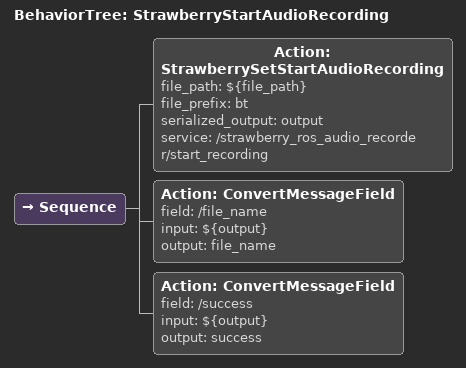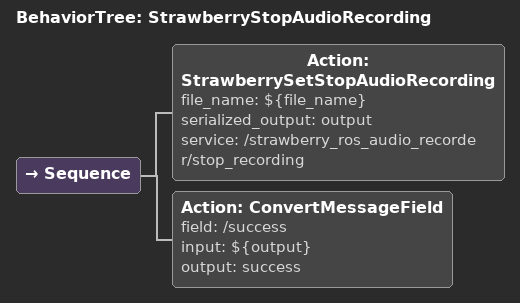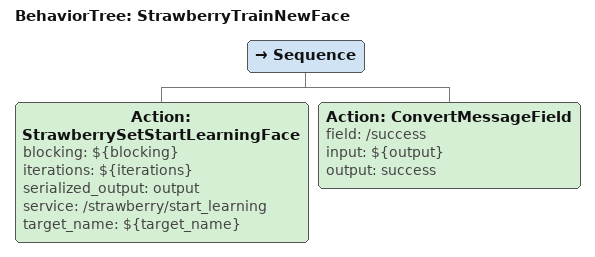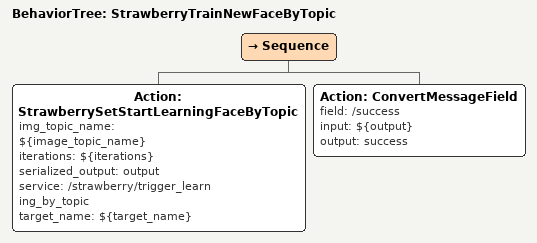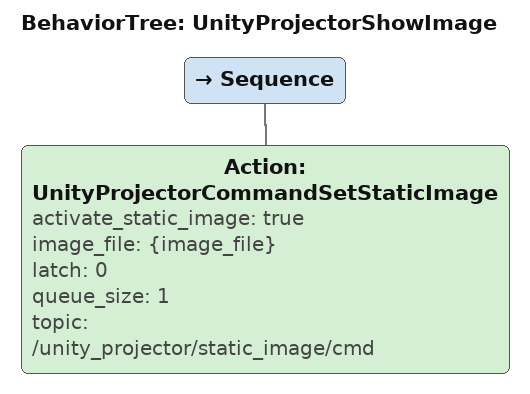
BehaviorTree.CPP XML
<BehaviorTree ID="StrawberryStartAudioRecording">
    <Sequence>
        <Action ID="StrawberrySetStartAudioRecording" file_path="${file_path}" file_prefix="bt" serialized_output="output" service="/strawberry_ros_audio_recorder/start_recording"/>
        <Action ID="ConvertMessageField" field="/file_name" input="${output}" output="file_name"/>
        <Action ID="ConvertMessageField" field="/success" input="${output}" output="success"/>
    </Sequence>
</BehaviorTree>

<BehaviorTree ID="StrawberryStopAudioRecording">
    <Sequence>
        <Action ID="StrawberrySetStopAudioRecording" file_name="${file_name}" serialized_output="output" service="/strawberry_ros_audio_recorder/stop_recording"/>
        <Action ID="ConvertMessageField" field="/success" input="${output}" output="success"/>
    </Sequence>
</BehaviorTree>

<BehaviorTree ID="StrawberryTrainNewFace">
    <Sequence>
        <Action ID="StrawberrySetStartLearningFace" blocking="${blocking}" iterations="${iterations}" serialized_output="output" service="/strawberry/start_learning" target_name="${target_name}"/>
        <Action ID="ConvertMessageField" field="/success" input="${output}" output="success"/>
    </Sequence>
</BehaviorTree>

<BehaviorTree ID="StrawberryTrainNewFaceByTopic">
    <Sequence>
        <Action ID="StrawberrySetStartLearningFaceByTopic" img_topic_name="${image_topic_name}" iterations="${iterations}" serialized_output="output" service="/strawberry/trigger_learning_by_topic" target_name="${target_name}"/>
        <Action ID="ConvertMessageField" field="/success" input="${output}" output="success"/>
    </Sequence>
</BehaviorTree>

<BehaviorTree ID="UnityProjectorShowImage">
    <Sequence>
        <Action ID="UnityProjectorCommandSetStaticImage" activate_static_image="true" image_file="{image_file}" latch="0" queue_size="1" topic="/unity_projector/static_image/cmd"/>
    </Sequence>
</BehaviorTree>
